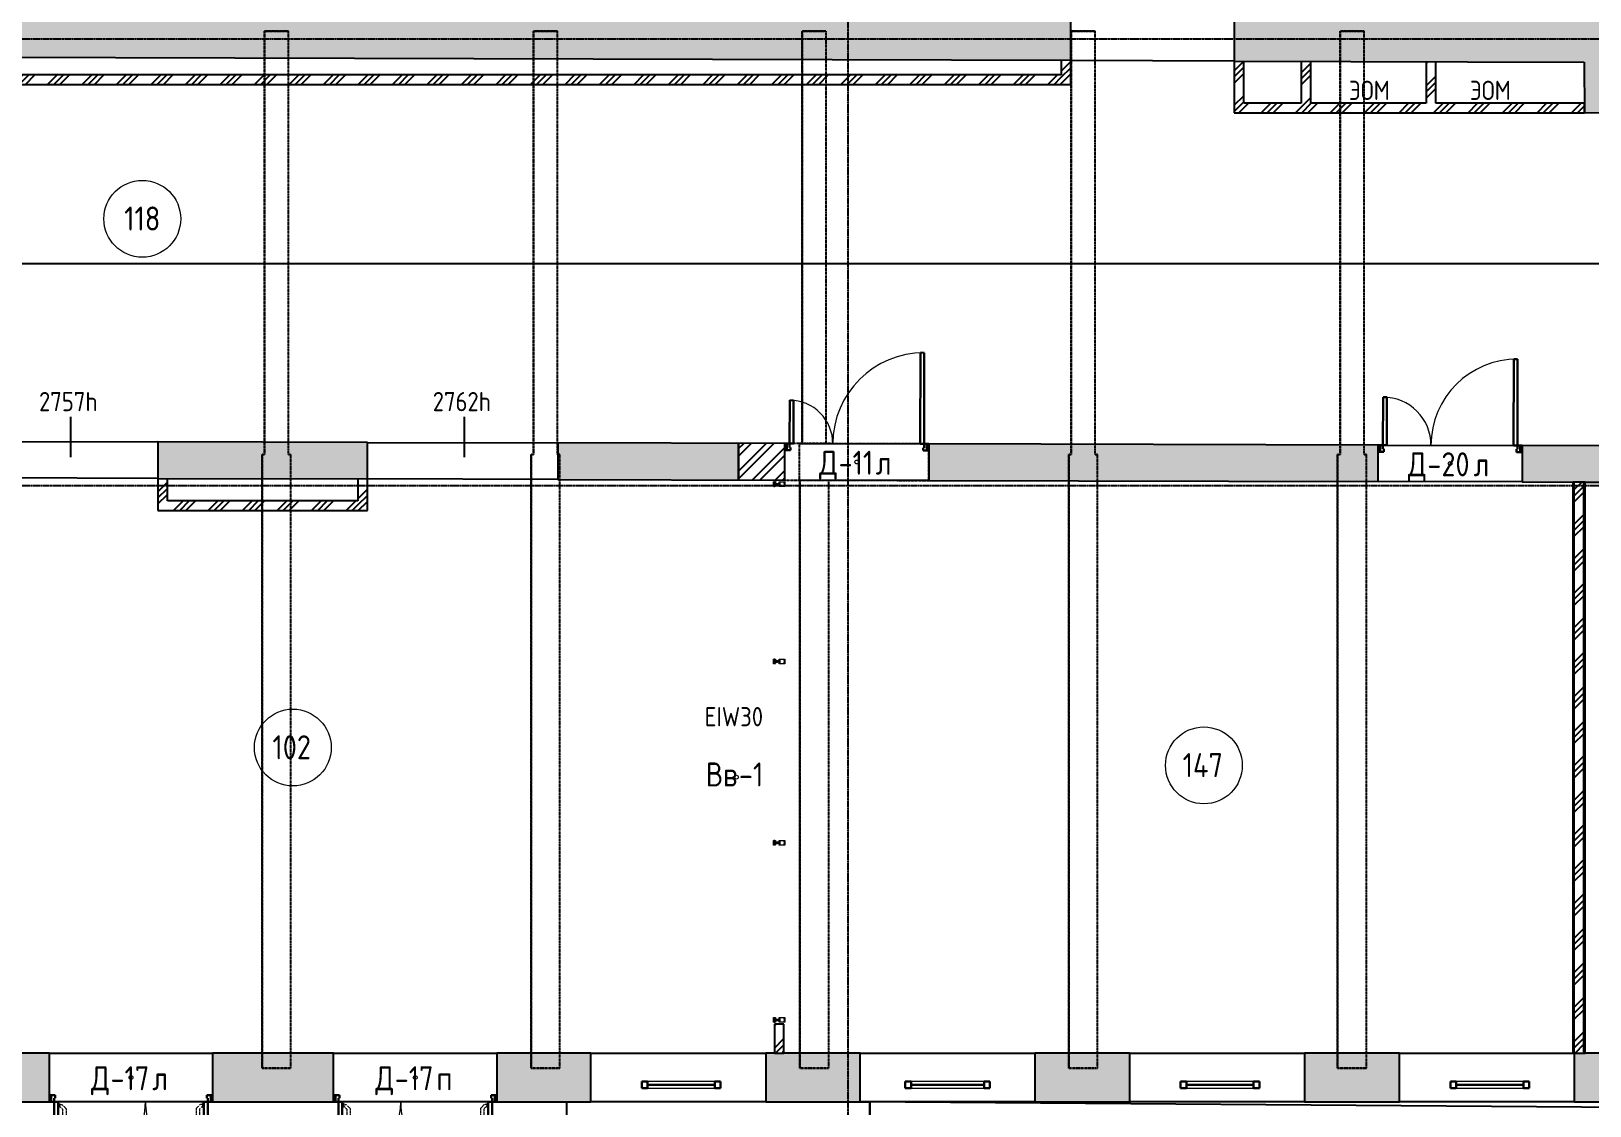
# Model space of a CAD drawing. Header units: millimetres. Extents: x -33838 to 476301, y -41806 to 120107.
# Drawn here: x 22603 to 38835, y 2147 to 13336 of the extents above; entities that cross this region are included whole.
import ezdxf

# ---------------------------------------------------------------- set-up
doc = ezdxf.new("R2010")
doc.units = ezdxf.units.MM
for name, pattern in [('ADSK_Линия сетки', [25, 20, -2.5, 0, -2.5]), ('ADSK_Сверху', [4.5, 3, -1.5]), ('ADSK_Снесено', [4.5, 3, -1.5])]:
    doc.linetypes.add(name, pattern=pattern)
for name, color, linetype, lineweight, true_color in [('_ Окна', 5, 'Continuous', 30, 0x0000ff), ('Стены внутренние', 5, 'Continuous', 18, 0x0000ff), ('Стены наружные', 1, 'ADSK_Снесено', 18, 0xff0000), ('Стены штриховка', 5, 'Continuous', 18, 0x0000ff)]:
    doc.layers.add(name, color=color, linetype=linetype, lineweight=lineweight, true_color=true_color)
for name, color, linetype, lineweight in [('Аннотация', 7, 'Continuous', 9), ('Витраж', 251, 'Continuous', 18), ('Двери', 251, 'Continuous', 18), ('Каркас', 7, 'Continuous', 18), ('Марки', 7, 'Continuous', 20), ('Марки дверей', 7, 'Continuous', 20), ('Марки помещений', 7, 'Continuous', 20), ('Окна', 251, 'Continuous', 18), ('Перекрытие', 7, 'Continuous', 18), ('Узлы', 7, 'Continuous', 18)]:
    doc.layers.add(name, color=color, linetype=linetype, lineweight=lineweight)
doc.layers.get('Витраж').off()
doc.styles.add('GOST Common_1', font='GOST Common_0.ttf', dxfattribs={"width": 0.9, "height": 200})
doc.styles.add('GOST Common_2', font='GOST Common_0.ttf', dxfattribs={"width": 0.9, "height": 250})
pattern_1 = [(45, (0, 0), (-179.6051, 179.6051), []), (45, (63.5, 0), (0, 359.2102), []), (45, (-63.5, 0), (0, 359.2102), [])]

# ---------------------------------------------------------------- blocks, each defined once
blk = doc.blocks.new('Витраж-тент со смещением вовне - 60мм 30 сдвиг-1466956-01 План 1-го этажа маркировочный')
at = {"layer": '_ Окна'}
for p, q in [((-410, 25), (-410, -45)), ((-410, 25), (-350, 25)), ((-410, -45), (-410, 25)), ((-350, 25), (-350, -45)), ((410, 25), (350, 25)), ((350, 25), (350, -45)), ((410, -45), (410, 25)), ((410, -45), (410, 25)), ((-350, -45), (-410, -45)), ((-350, -10), (350, -10)), ((350, -45), (410, -45))]:
    blk.add_line(p, q, dxfattribs=at)
at = {"layer": 'Окна'}
for p, q in [((350, 25), (-350, 25)), ((-350, -45), (350, -45))]:
    blk.add_line(p, q, dxfattribs=at)
blk = doc.blocks.new('Витраж-тент со смещением вовне - 60мм 30 сдвиг-1466942-01 План 1-го этажа маркировочный')
at = {"layer": '_ Окна'}
for p, q in [((-440, 25), (-440, -45)), ((-440, 25), (-380, 25)), ((-440, -45), (-440, 25)), ((-380, 25), (-380, -45)), ((440, 25), (380, 25)), ((380, 25), (380, -45)), ((440, -45), (440, 25)), ((440, -45), (440, 25)), ((-380, -45), (-440, -45)), ((-380, -10), (380, -10)), ((380, -45), (440, -45))]:
    blk.add_line(p, q, dxfattribs=at)
at = {"layer": 'Окна'}
for p, q in [((380, 25), (-380, 25)), ((-380, -45), (380, -45))]:
    blk.add_line(p, q, dxfattribs=at)
blk = doc.blocks.new('AC_Дверь_Двупольная - Д-11л 1500х2200h-2039728-01 План 1-го этажа маркировочный')
at = {"layer": 'Двери', "lineweight": 30}
for p, q in [((700, 1140), (660, 1140)), ((660, 1140), (660, 190)), ((700, 190), (700, 1140)), ((-700, 640), (-660, 640)), ((-700, 190), (-700, 640)), ((-660, 640), (-660, 190)), ((-750, 190), (-730, 190)), ((-750, 120), (-750, 190)), ((-730, 190), (-700, 190)), ((-730, 120), (-730, 190)), ((-730, 190), (-730, 120)), ((-660, 190), (-700, 190)), ((-700, 190), (-700, 150)), ((660, 190), (700, 190)), ((730, 190), (700, 190)), ((700, 190), (700, 150)), ((730, 120), (730, 190)), ((750, 190), (730, 190)), ((730, 190), (730, 120)), ((750, 120), (750, 190)), ((-730, 120), (-750, 120)), ((-690, 120), (-730, 120)), ((-700, 150), (-690, 150)), ((-690, 150), (-690, 120)), ((700, 150), (690, 150)), ((690, 150), (690, 120)), ((690, 120), (730, 120)), ((730, 120), (750, 120))]:
    blk.add_line(p, q, dxfattribs=at)
at = {"layer": 'Двери'}
for centre, radius, start, end in [((700, 190), 950, 90, 180), ((-700, 190), 450, 360, 90)]:
    blk.add_arc(centre, radius, start, end, dxfattribs=at)
blk = doc.blocks.new('Прямоугольный импост - 48х116-1503859-01 План 1-го этажа маркировочный')
at = {"layer": 'Узлы', "color": 5, "true_color": 0x0000ff}
for p, q in [((-24, 77), (-24, 20)), ((24, 77), (-24, 77)), ((-24, 20), (-18, 20)), ((-21, 23), (-21, 74)), ((-21, 74), (-17, 74)), ((-21, 26), (-21, 23)), ((-21, 23), (-21, 23)), ((-4, 27), (-20, 27)), ((-17, 24), (-16, 24)), ((-15, 72), (-15, 71)), ((-15, 71), (-9, 71)), ((-15, 20), (-12, 20)), ((-11, 21), (-11, 24)), ((-10, 24), (-6, 24)), ((-10, 24), (-10, 22)), ((-10, 22), (-8, 22)), ((-9, 71), (-9, 72)), ((-8, 74), (8, 74)), ((-8, 22), (-8, 2)), ((-8, 2), (-7, 2)), ((-8, -14), (-8, 0)), ((-7, 0), (-8, 0)), ((-6, 2), (-6, 1)), ((-5, 24), (-5, 21)), ((-5, 5), (-5, 23)), ((-3, 5), (-5, 5)), ((-4, 20), (-1, 20)), ((-3, 24), (-3, 25)), ((3, 24), (-3, 24)), ((-3, -1), (-1, 4)), ((-1, 20), (0, 21)), ((0, 21), (1, 20)), ((1, 20), (4, 20)), ((1, 4), (3, -1)), ((3, 25), (3, 24)), ((5, 5), (3, 5)), ((20, 27), (4, 27)), ((5, 21), (5, 24)), ((5, 23), (5, 5)), ((6, 24), (10, 24)), ((6, 1), (6, 2)), ((7, 2), (8, 2)), ((8, 0), (7, 0)), ((8, 2), (8, 22)), ((8, 22), (10, 22)), ((8, -14), (8, 0)), ((9, 72), (9, 71)), ((9, 71), (15, 71)), ((10, 22), (10, 24)), ((11, 24), (11, 21)), ((12, 20), (15, 20)), ((15, 71), (15, 72)), ((16, 24), (17, 24)), ((17, 74), (21, 74)), ((18, 20), (24, 20)), ((21, 74), (21, 23)), ((21, 23), (21, 26)), ((21, 23), (21, 23)), ((24, 20), (24, 77)), ((-24, -20), (-24, -25)), ((-24, -27), (-24, -39)), ((-24, -39), (24, -39)), ((-21, -20), (-23, -20)), ((-23, -25), (-22, -25)), ((-23, -38), (-23, -28)), ((-23, -28), (-22, -28)), ((-7, -38), (-23, -38)), ((-22, -26), (-22, -26)), ((-22, -28), (-19, -33)), ((-18, -23), (-21, -23)), ((-19, -29), (-19, -25)), ((-19, -25), (-16, -25)), ((-17, -32), (-19, -29)), ((-6, -20), (-17, -20)), ((-15, -24), (-15, -22)), ((-15, -22), (-8, -22)), ((-7, -14), (-8, -14)), ((-8, -22), (-8, -23)), ((0, -23), (-8, -23)), ((-7, -14), (-7, -14)), ((-7, -14), (-6, -14)), ((0, -38), (-7, -38)), ((-6, -14), (-4, -14)), ((-5, -19), (-6, -20)), ((-2, -1), (-5, -4)), ((-5, -4), (-5, -14)), ((-5, -4), (5, -4)), ((5, -20), (-5, -20)), ((-5, -20), (-5, -19)), ((-4, -14), (-4, -14)), ((-4, -14), (-4, -14)), ((-4, -14), (-3, -14)), ((-3, -14), (-3, -1)), ((2, -1), (-2, -1)), ((0, -22), (0, -23)), ((0, -23), (0, -22)), ((8, -23), (0, -23)), ((16, -38), (0, -38)), ((5, -4), (2, -1)), ((3, -1), (3, -14)), ((3, -14), (4, -14)), ((4, -14), (4, -14)), ((4, -14), (4, -14)), ((4, -14), (6, -14)), ((5, -4), (5, -14)), ((6, -20), (5, -19)), ((5, -19), (5, -20)), ((6, -14), (7, -14)), ((17, -20), (6, -20)), ((7, -14), (7, -14)), ((8, -14), (7, -14)), ((8, -23), (8, -22)), ((8, -22), (15, -22)), ((15, -22), (15, -24)), ((16, -25), (19, -25)), ((23, -38), (16, -38)), ((17, -22), (17, -22)), ((19, -29), (17, -32)), ((21, -23), (18, -23)), ((19, -25), (19, -29)), ((19, -33), (22, -28)), ((23, -20), (21, -20)), ((22, -22), (22, -22)), ((22, -25), (23, -25)), ((22, -26), (22, -26)), ((22, -28), (23, -28)), ((23, -28), (23, -38)), ((24, -25), (24, -20)), ((24, -39), (24, -27))]:
    blk.add_line(p, q, dxfattribs=at)
at = {"layer": 'Узлы', "color": 5, "lineweight": 9, "true_color": 0x0000ff}
for p, q in [((0, 29), (-2, 27)), ((-2, 27), (-2, -1)), ((2, 27), (0, 29)), ((2, -1), (2, 27)), ((-8, -20), (-8, -14)), ((-6, -24), (-6, -23)), ((6, -24), (-6, -24)), ((-5, -27), (-5, -24)), ((-5, -27), (5, -27)), ((4, -28), (-4, -28)), ((-3, -14), (-3, -20)), ((-3, -27), (-3, -24)), ((3, -14), (3, -20)), ((3, -27), (3, -24)), ((5, -27), (5, -24)), ((6, -23), (6, -24)), ((8, -14), (8, -20))]:
    blk.add_line(p, q, dxfattribs=at)
at = {"layer": 'Узлы', "color": 5, "true_color": 0x0000ff}
for centre, radius, start, end in [((-20, 26), 0.762, 90, 180), ((-17, 23), 1.27, 90, 180), ((-16, 23), 2.29, 180, 225.1897), ((-18, 21), 0.381, 270, 45.1897), ((-17, 72), 1.52, 0, 90), ((-16, 23), 1.27, 0, 90), ((-17, 23), 2.29, 314.8103, 0), ((-15, 21), 0.381, 134.8103, 270), ((-12, 21), 0.762, 270, 0), ((-10, 24), 0.762, 90, 180), ((-10, 22), 0.762, 180, 270), ((-8, 72), 1.52, 90, 180), ((-8, 2), 0.254, 180, 270), ((-8, 0), 0.254, 90, 180), ((-7, 23), 1.52, 360, 90), ((-7, 2), 0.254, 360, 90), ((-7, 1), 0.254, 270, 360), ((-6, 24), 0.762, 0, 90), ((-4, 21), 0.762, 180, 270), ((-4, 25), 1.52, 360, 90), ((0, 4), 3.63, 17.5064, 162.4936), ((0, 4), 1.09, 15, 165), ((4, 25), 1.52, 90, 180), ((4, 21), 0.762, 270, 0), ((6, 24), 0.762, 90, 180), ((7, 23), 1.52, 90, 180), ((7, 2), 0.254, 90, 180), ((7, 1), 0.254, 180, 270), ((8, 72), 1.52, 0, 90), ((8, 2), 0.254, 270, 0), ((8, 0), 0.254, 0, 90), ((10, 24), 0.762, 0, 90), ((10, 22), 0.762, 270, 0), ((12, 21), 0.762, 180, 270), ((17, 72), 1.52, 90, 180), ((16, 23), 1.27, 90, 180), ((17, 23), 2.29, 180, 225.1897), ((15, 21), 0.381, 270, 45.1897), ((17, 23), 1.27, 0, 90), ((16, 23), 2.29, 314.8103, 0), ((18, 21), 0.381, 134.8103, 270), ((20, 26), 0.762, 0, 90), ((-23, -20), 0.508, 90, 180), ((-23, -25), 0.762, 180, 270), ((-22, -27), 1.52, 90, 180), ((-20, -22), 2.29, 134.8103, 180), ((-21, -22), 1.27, 180, 270), ((-22, -27), 1.27, 288.6629, 90), ((-22, -27), 1.02, 270, 90), ((-21, -20), 0.381, 314.8103, 90), ((-18, -32), 1.02, 210, 30), ((-17, -20), 0.381, 90, 225.1897), ((-19, -22), 2.29, 0, 45.1897), ((-18, -22), 1.27, 270, 0), ((-16, -24), 1.52, 270, 0), ((16, -24), 1.52, 180, 270), ((17, -20), 0.381, 314.8103, 90), ((19, -22), 2.29, 134.8103, 180), ((18, -22), 1.27, 180, 270), ((18, -32), 1.02, 150, 330), ((20, -22), 2.29, 0, 45.1897), ((21, -20), 0.381, 90, 225.1897), ((21, -22), 1.27, 270, 0), ((22, -27), 1.27, 90, 251.3371), ((22, -27), 1.02, 90, 270), ((22, -27), 1.52, 360, 90), ((23, -20), 0.508, 0, 90), ((23, -25), 0.762, 270, 0)]:
    blk.add_arc(centre, radius, start, end, dxfattribs=at)
at = {"layer": 'Узлы', "color": 5, "lineweight": 9, "true_color": 0x0000ff}
for centre, radius, start, end in [((-4, -27), 1.38, 200.9416, 339.0732), ((0, -24), 4.19, 234.2873, 305.7127), ((4, -27), 1.38, 200.9416, 339.0732)]:
    blk.add_arc(centre, radius, start, end, dxfattribs=at)
blk = doc.blocks.new('AC_Дверь_Двупольная - Д-20л 1500х2200h-2039741-01 План 1-го этажа маркировочный')
at = {"layer": 'Двери', "lineweight": 30}
for p, q in [((700, 1090), (660, 1090)), ((660, 1090), (660, 190)), ((700, 190), (700, 1090)), ((-700, 690), (-660, 690)), ((-700, 190), (-700, 690)), ((-660, 690), (-660, 190)), ((-750, 190), (-730, 190)), ((-750, 120), (-750, 190)), ((-730, 190), (-700, 190)), ((-730, 120), (-730, 190)), ((-730, 190), (-730, 120)), ((-660, 190), (-700, 190)), ((-700, 190), (-700, 150)), ((660, 190), (700, 190)), ((730, 190), (700, 190)), ((700, 190), (700, 150)), ((730, 120), (730, 190)), ((750, 190), (730, 190)), ((730, 190), (730, 120)), ((750, 120), (750, 190)), ((-730, 120), (-750, 120)), ((-690, 120), (-730, 120)), ((-700, 150), (-690, 150)), ((-690, 150), (-690, 120)), ((700, 150), (690, 150)), ((690, 150), (690, 120)), ((690, 120), (730, 120)), ((730, 120), (750, 120))]:
    blk.add_line(p, q, dxfattribs=at)
at = {"layer": 'Двери'}
for centre, radius, start, end in [((700, 190), 900, 90, 180), ((-700, 190), 500, 360, 90)]:
    blk.add_arc(centre, radius, start, end, dxfattribs=at)
blk = doc.blocks.new('AC_Дверь_Двупольная - Д-17л 1700х2200h-2039703-01 План 1-го этажа маркировочный')
at = {"layer": 'Двери', "linetype": 'ADSK_Сверху', "lineweight": 9}
for p, q in [((720, 1179), (677, 1137)), ((677, 323), (677, 1137)), ((744, 1161), (714, 1131)), ((744, 1179), (720, 1179)), ((760, 1190), (744, 1190)), ((744, 1190), (744, 1152)), ((744, 1171), (744, 1179)), ((744, 1152), (760, 1152)), ((714, 329), (714, 1131)), ((-760, 890), (-744, 890)), ((-744, 852), (-760, 852)), ((-744, 890), (-744, 852)), ((-744, 871), (-744, 879)), ((-744, 879), (-720, 879)), ((-744, 861), (-714, 831)), ((-720, 879), (-678, 837)), ((-714, 329), (-714, 831)), ((-678, 323), (-678, 837)), ((-744, 299), (-714, 329)), ((744, 299), (714, 329)), ((-744, 309), (-760, 309)), ((-760, 270), (-744, 270)), ((-744, 270), (-744, 309)), ((-744, 289), (-744, 281)), ((-744, 281), (-720, 281)), ((-720, 281), (-678, 323)), ((720, 281), (677, 323)), ((744, 281), (720, 281)), ((744, 270), (744, 309)), ((744, 309), (760, 309)), ((760, 270), (744, 270))]:
    blk.add_line(p, q, dxfattribs=at)
at = {"layer": 'Двери', "lineweight": 30}
for p, q in [((800, 1205), (760, 1205)), ((760, 1205), (760, 255)), ((800, 255), (800, 1205)), ((-800, 905), (-760, 905)), ((-800, 255), (-800, 905)), ((-760, 905), (-760, 255)), ((-850, 255), (-830, 255)), ((-850, 185), (-850, 255)), ((-830, 185), (-850, 185)), ((-830, 255), (-800, 255)), ((-830, 185), (-830, 255)), ((-830, 255), (-830, 185)), ((-790, 185), (-830, 185)), ((-760, 255), (-800, 255)), ((-800, 255), (-800, 215)), ((-800, 215), (-790, 215)), ((-790, 215), (-790, 185)), ((760, 255), (800, 255)), ((800, 215), (790, 215)), ((790, 215), (790, 185)), ((790, 185), (830, 185)), ((830, 255), (800, 255)), ((800, 255), (800, 215)), ((830, 185), (830, 255)), ((850, 255), (830, 255)), ((830, 255), (830, 185)), ((830, 185), (850, 185)), ((850, 185), (850, 255))]:
    blk.add_line(p, q, dxfattribs=at)
at = {"layer": 'Двери'}
for centre, radius, start, end in [((800, 255), 950, 90, 180), ((-800, 255), 650, 360, 90)]:
    blk.add_arc(centre, radius, start, end, dxfattribs=at)
blk = doc.blocks.new('AC_Дверь_Двупольная - Д-17п 1700х2200h-2039706-01 План 1-го этажа маркировочный')
at = {"layer": 'Двери', "lineweight": 30}
for p, q in [((-800, 1205), (-760, 1205)), ((-800, 255), (-800, 1205)), ((-760, 1205), (-760, 255)), ((800, 905), (760, 905)), ((760, 905), (760, 255)), ((800, 255), (800, 905)), ((-850, 255), (-830, 255)), ((-850, 185), (-850, 255)), ((-830, 185), (-850, 185)), ((-830, 255), (-800, 255)), ((-830, 185), (-830, 255)), ((-830, 255), (-830, 185)), ((-790, 185), (-830, 185)), ((-760, 255), (-800, 255)), ((-800, 255), (-800, 215)), ((-800, 215), (-790, 215)), ((-790, 215), (-790, 185)), ((760, 255), (800, 255)), ((800, 215), (790, 215)), ((790, 215), (790, 185)), ((790, 185), (830, 185)), ((830, 255), (800, 255)), ((800, 255), (800, 215)), ((830, 185), (830, 255)), ((850, 255), (830, 255)), ((830, 255), (830, 185)), ((830, 185), (850, 185)), ((850, 185), (850, 255))]:
    blk.add_line(p, q, dxfattribs=at)
at = {"layer": 'Двери', "linetype": 'ADSK_Сверху', "lineweight": 9}
for p, q in [((-760, 1190), (-744, 1190)), ((-744, 1152), (-760, 1152)), ((-744, 1190), (-744, 1152)), ((-744, 1171), (-744, 1179)), ((-744, 1179), (-720, 1179)), ((-744, 1161), (-714, 1131)), ((-720, 1179), (-678, 1137)), ((-678, 323), (-678, 1137)), ((-714, 329), (-714, 1131)), ((720, 879), (677, 837)), ((677, 323), (677, 837)), ((744, 861), (714, 831)), ((714, 329), (714, 831)), ((744, 879), (720, 879)), ((760, 890), (744, 890)), ((744, 890), (744, 852)), ((744, 871), (744, 879)), ((744, 852), (760, 852)), ((-744, 299), (-714, 329)), ((744, 299), (714, 329)), ((-744, 309), (-760, 309)), ((-760, 270), (-744, 270)), ((-744, 270), (-744, 309)), ((-744, 289), (-744, 281)), ((-744, 281), (-720, 281)), ((-720, 281), (-678, 323)), ((720, 281), (677, 323)), ((744, 281), (720, 281)), ((744, 270), (744, 309)), ((744, 309), (760, 309)), ((760, 270), (744, 270))]:
    blk.add_line(p, q, dxfattribs=at)
at = {"layer": 'Двери'}
for centre, radius, start, end in [((-800, 255), 950, 360, 90), ((800, 255), 650, 90, 180)]:
    blk.add_arc(centre, radius, start, end, dxfattribs=at)
blk = doc.blocks.new('ADSK_Марка_Помещение_ОдноЗначение - Номер-247393-01 План 1-го этажа маркировочный')
at = {"layer": 'Марки помещений'}
blk.add_circle((0, 0), 4, dxfattribs=at)
blk = doc.blocks.new('ADSK_Марка_Дверь - Марка типа и комментарии-2020407-01 План 1-го этажа маркировочный')
at = {"layer": 'Марки дверей', "lineweight": 9}
blk.add_circle((0, 0), 0.2, dxfattribs=at)
blk = doc.blocks.new('ADSK_Марка_Стена - Экземпляр_ADSK_Позиция-74353-01 План 1-го этажа маркировочный')
at = {"layer": 'Марки', "lineweight": 9}
blk.add_circle((0, 0), 0.2, dxfattribs=at)

msp = doc.modelspace()

# ---------------------------------------------------------------- hatches: boundary and pattern name
at = {"layer": 'Стены внутренние', "lineweight": 25, "true_color": 0x636466}
for points in [[(38780.55074, 12484.2784), (39290.5273, 12489.16752), (39214.53835, 20424.05859), (38704.51496, 20424.05859), (38780.51674, 12487.82891)], [(33079.61094, 13030.93279), (33081.07906, 13540.93068), (16805.21333, 13587.78387), (16803.74521, 13077.78598), (32259.56256, 13033.29346)], [(38775.47269, 13014.53616), (38770.58849, 13524.55234), (35256.40131, 13534.6686), (35254.93319, 13024.67071), (38730.85297, 13014.66461)]]:
    msp.add_hatch(color=251, dxfattribs=at).paths.add_polyline_path(points)
h = msp.add_hatch(color=251, dxfattribs=at)
h.paths.add_polyline_path([(35254.93319, 13024.67071), (35256.40131, 13534.6686), (35132.37155, 13535.02564), (35130.51674, 13025.02887), (35252.37155, 13024.67808)])
h.paths.add_polyline_path([(35254.93319, 13024.67071), (35254.93283, 13024.741), (35254.93319, 13534.6686)])
h.paths.add_polyline_path([(33430.38488, 13029.92302), (33430.38488, 13539.92513), (33081.07906, 13540.93068), (33079.61094, 13030.93279), (33330.38488, 13030.21089)])
h = msp.add_hatch(dxfattribs=at)
h.set_pattern_fill('FP_3', color=251, style=0, pattern_type=2)
h.set_pattern_definition(pattern_1)
h.paths.add_polyline_path([(33330.38488, 12779.92513), (33430.38488, 12779.92513), (33430.38488, 13029.92302), (33330.38488, 13029.92302), (33330.38488, 12879.92513)])
h = msp.add_hatch(dxfattribs=at)
h.set_pattern_fill('FP_3', color=251, style=0, pattern_type=2)
h.set_pattern_definition(pattern_1)
h.paths.add_polyline_path([(35130.51674, 12485.23504), (35230.51674, 12485.23504), (35230.51674, 13024.741), (35130.51674, 13024.741), (35130.51674, 12585.23504)])
h = msp.add_hatch(dxfattribs=at)
h.set_pattern_fill('FP_3', color=251, style=0, pattern_type=2)
h.set_pattern_definition(pattern_1)
h.paths.add_polyline_path([(35929.57378, 12585.23504), (35929.57378, 13022.72863), (35829.57378, 13023.0165), (35829.57378, 12585.23504)])
h = msp.add_hatch(dxfattribs=at)
h.set_pattern_fill('FP_3', color=251, style=0, pattern_type=2)
h.set_pattern_definition(pattern_1)
h.paths.add_polyline_path([(37198.01347, 12585.23504), (37229.57378, 12585.23504), (37229.57378, 13018.98633), (37129.57378, 13019.2742), (37129.57378, 12585.23504), (37162.43684, 12585.23504)])
h = msp.add_hatch(dxfattribs=at)
h.set_pattern_fill('FP_3', color=251, style=0, pattern_type=2)
h.set_pattern_definition(pattern_1)
h.paths.add_polyline_path([(32259.56256, 12779.92513), (33330.38488, 12779.92513), (33330.38488, 12879.92513), (16570.07115, 12879.92513), (16570.07115, 12779.92513), (32004.5732, 12779.92513)])
h = msp.add_hatch(dxfattribs=at)
h.set_pattern_fill('FP_3', color=251, style=0, pattern_type=2)
h.set_pattern_definition(pattern_1)
h.paths.add_polyline_path([(35230.51674, 12485.23504), (38780.51674, 12485.23504), (38779.58392, 12585.23504), (35230.51674, 12585.23504)])
h = msp.add_hatch(color=251, dxfattribs=at)
h.paths.add_polyline_path([(29968.84863, 8663.54433), (29968.84863, 9043.54566), (28087.72602, 9048.51803), (28086.12209, 8668.52094)])
h.paths.add_polyline_path([(26104.1609, 8673.75985), (26105.76482, 9053.75694), (23922.61087, 9059.52767), (23922.61087, 8679.52634)])
h.paths.add_polyline_path([(22033.07052, 8684.52096), (22033.40207, 9064.52141), (20126.7685, 9069.56121), (20125.76405, 8689.56254), (21076.6347, 8687.0491)])
h = msp.add_hatch(dxfattribs=at)
h.set_pattern_fill('FP_2', color=251, style=0, pattern_type=2)
h.set_pattern_definition([(45, (0, 0), (-117.8655, 117.8655), []), (45, (78.58, 0), (-117.8655, 117.8655), [])])
h.paths.add_polyline_path([(30450.20302, 8662.27197), (30451.02244, 9042.27064), (29969.85308, 9043.543), (29969.85308, 8663.54168), (30030.09472, 8663.38244)])
h = msp.add_hatch(color=251, dxfattribs=at)
h.paths.add_polyline_path([(42124.44443, 8631.41347), (42120.57154, 9011.42503), (40499.345, 9015.71042), (40498.34055, 8635.71174), (41177.43389, 8633.9167)])
h.paths.add_polyline_path([(39468.34415, 8638.43433), (39469.16357, 9018.433), (38130.34377, 9021.97239), (38129.33932, 8641.97372), (38772.84784, 8640.27274)])
h.paths.add_polyline_path([(36629.34456, 8645.93865), (36630.16398, 9025.93733), (31951.20223, 9038.30571), (31951.20223, 8658.30438), (35476.67781, 8648.9855)])
h = msp.add_hatch(dxfattribs=at)
h.set_pattern_fill('FP_3', color=251, style=0, pattern_type=2)
h.set_pattern_definition(pattern_1)
h.paths.add_polyline_path([(24021.53672, 8344.43061), (24021.53672, 8679.26485), (23921.53672, 8679.52918), (23922.61087, 8344.43061)])
h = msp.add_hatch(dxfattribs=at)
h.set_pattern_fill('FP_3', color=251, style=0, pattern_type=2)
h.set_pattern_definition(pattern_1)
h.paths.add_polyline_path([(26004.1609, 8344.43061), (26104.1609, 8344.43061), (26104.1609, 8673.75985), (26004.1609, 8673.75985), (26004.1609, 8444.43061)])
h = msp.add_hatch(dxfattribs=at)
h.set_pattern_fill('FP_3', color=251, style=0, pattern_type=2)
h.set_pattern_definition(pattern_1)
h.paths.add_polyline_path([(38672.84784, 2696.47811), (38772.84784, 2696.47811), (38772.84784, 8640.27274), (38672.84784, 8640.53707), (38672.84784, 4790.52548)])
h = msp.add_hatch(dxfattribs=at)
h.set_pattern_fill('FP_3', color=251, style=0, pattern_type=2)
h.set_pattern_definition(pattern_1)
h.paths.add_polyline_path([(26004.1609, 8344.43061), (26004.1609, 8444.43061), (24021.53672, 8444.43061), (24021.53672, 8344.43061)])
h = msp.add_hatch(dxfattribs=at)
h.set_pattern_fill('FP_3', color=251, style=0, pattern_type=2)
h.set_pattern_definition(pattern_1)
h.paths.add_polyline_path([(30342.20302, 2696.47811), (30442.20302, 2696.47811), (30442.20302, 2997.47286), (30342.20302, 2997.47286)])
at = {"layer": 'Стены наружные', "linetype": 'Continuous', "lineweight": 25, "true_color": 0x636466}
h = msp.add_hatch(color=251, dxfattribs=at)
h.paths.add_polyline_path([(41519.93239, 2186.47811), (42036.9317, 2186.47811), (42036.9317, 2696.47811), (41519.93239, 2696.47811), (41519.93239, 2322.95706)])
h.paths.add_polyline_path([(38947.96606, 2186.47811), (39699.93239, 2186.47811), (39699.93239, 2696.47811), (38672.84784, 2696.47811), (38672.84784, 2186.47811)])
h.paths.add_polyline_path([(36852.84784, 2186.47811), (36852.84784, 2696.47811), (35863.53295, 2696.47811), (35863.53295, 2186.47811), (36718.49822, 2186.47811)])
h.paths.add_polyline_path([(34043.53295, 2186.47811), (34043.53295, 2696.47811), (33055.97355, 2696.47811), (33055.97355, 2186.47811), (33296.26645, 2186.47811)])
h.paths.add_polyline_path([(30252.66651, 2186.47811), (31235.97355, 2186.47811), (31235.97355, 2696.47811), (30252.66651, 2696.47811), (30252.66651, 2400.2196)])
h.paths.add_polyline_path([(28432.66651, 2186.47811), (28432.66651, 2696.47811), (27452.43343, 2696.47811), (27452.43343, 2186.47811), (28180.43343, 2186.47811)])
h.paths.add_polyline_path([(22226.95731, 2186.47811), (22792.43343, 2186.47811), (22792.43343, 2696.47811), (21763.72999, 2696.47811), (21763.72999, 2186.47811), (22064.43343, 2186.47811)])
h.paths.add_polyline_path([(25752.43343, 2186.47811), (25752.43343, 2696.47811), (24492.43343, 2696.47811), (24492.43343, 2186.47811)])
h.paths.add_polyline_path([(16107.48246, 2186.47811), (17097.65708, 2186.47811), (17097.65708, 2696.47811), (16107.48246, 2696.47811), (16107.48246, 2602.68459)])
h.paths.add_polyline_path([(19943.72999, 2186.47811), (19943.72999, 2696.47811), (18917.65708, 2696.47811), (18917.65708, 2186.47811), (18972.64368, 2186.47811)])
h.paths.add_polyline_path([(13865.30571, 2186.47811), (14287.48246, 2186.47811), (14287.48246, 2696.47811), (13310.86317, 2696.47811), (13310.86317, 2186.47811)])
h.paths.add_polyline_path([(11490.86206, 2186.47811), (11490.86206, 2696.47811), (10515.87097, 2696.47811), (10515.87097, 2186.47811)])
h.paths.add_polyline_path([(8272.99741, 2186.47811), (8695.87097, 2186.47811), (8695.87097, 2696.47811), (8272.99741, 2696.47811), (8272.99741, 2599.36727)])

# ---------------------------------------------------------------- linework, layer by layer
at = {"linetype": 'ADSK_Линия сетки', "lineweight": 25}
for p, q in [((31109.91035, -4984.78696), (31109.91035, 44534.78674)), ((-11086.22475, 13256.78828), (57141.71826, 13256.78828)), ((-11086.22475, 8606.78828), (57141.71826, 8606.78828))]:
    msp.add_line(p, q, dxfattribs=at)
at = {"color": 251, "lineweight": 25, "true_color": 0x636466}
for points in [[(46033.2121, 20934.05859), (46033.2121, 43759.20652), (56032.61764, 43759.20652), (56213.94922, 8532.30207), (49933.40071, 8532.30207), (49933.40071, 150.23165), (42036.9317, 150.23165), (42036.9317, 2106.78828), (31235.97355, 2186.47811), (31336.39547, 2185.73719), (31336.39547, -2732.56685), (18972.64368, -2732.56685), (18972.64368, 2186.47811), (8272.99741, 2186.47811), (8272.99741, 272.0206), (290.4987, 306.78828), (290.4987, 8529.25245)], [(771.12615, 10918.39612), (46719.85223, 10918.39612), (46719.85223, 20904.56631), (46033.2121, 20934.05859)]]:
    msp.add_lwpolyline(points, dxfattribs=at)
at = {"layer": 'Аннотация', "color": 251, "lineweight": 25, "true_color": 0x636466}
for p, q in [((23014.72115, 8900.61289), (23014.72115, 9319.42327)), ((27114.72115, 8900.61289), (27114.72115, 9319.42327))]:
    msp.add_line(p, q, dxfattribs=at)
at = {"layer": 'Каркас', "color": 251, "linetype": 'ADSK_Сверху', "lineweight": 25, "true_color": 0x636466}
for p, q in [((25033.47939, 13335.57109), (25283.47939, 13335.57109)), ((25283.47939, 13335.57109), (25033.47939, 13335.57109)), ((25033.47939, 13335.57109), (25033.47939, 8926.99739)), ((25033.47939, 8926.99739), (25033.47939, 13335.57109)), ((25283.47939, 8926.99739), (25283.47939, 13335.57109)), ((25283.47939, 8926.99739), (25283.47939, 13335.57109)), ((27833.47939, 13335.57109), (28083.47939, 13335.57109)), ((28083.47939, 13335.57109), (27833.47939, 13335.57109)), ((27833.47939, 13335.57109), (27833.47939, 8926.99739)), ((27833.47939, 8926.99739), (27833.47939, 13335.57109)), ((28083.47939, 8926.99739), (28083.47939, 13335.57109)), ((28083.47939, 8926.99739), (28083.47939, 13335.57109)), ((30633.47939, 13335.57109), (30883.47939, 13335.57109)), ((30883.47939, 13335.57109), (30633.47939, 13335.57109)), ((30633.47939, 13335.57109), (30633.47939, 9041.78884)), ((30633.47939, 9041.78884), (30633.47939, 13335.57109)), ((30883.47939, 9041.12802), (30883.47939, 13335.57109)), ((30883.47939, 9041.12802), (30883.47939, 13335.57109)), ((33433.47939, 13335.57109), (33683.47939, 13335.57109)), ((33683.47939, 13335.57109), (33433.47939, 13335.57109)), ((33433.47939, 13335.57109), (33433.47939, 8926.99739)), ((33433.47939, 8926.99739), (33433.47939, 13335.57109)), ((33683.47939, 8926.99739), (33683.47939, 13335.57109)), ((33683.47939, 8926.99739), (33683.47939, 13335.57109)), ((36233.47939, 13335.57109), (36483.47939, 13335.57109)), ((36483.47939, 13335.57109), (36233.47939, 13335.57109)), ((36233.47939, 13335.57109), (36233.47939, 8926.99739)), ((36233.47939, 8926.99739), (36233.47939, 13335.57109)), ((36483.47939, 8926.99739), (36483.47939, 13335.57109)), ((36483.47939, 8926.99739), (36483.47939, 13335.57109)), ((25033.47939, 8926.99739), (25008.47939, 8926.99739)), ((25008.47939, 8926.99739), (25008.47939, 2540.01988)), ((25008.47939, 8926.99739), (25033.47939, 8926.99739)), ((25008.47939, 2540.01988), (25008.47939, 8926.99739)), ((25308.47939, 8926.99739), (25283.47939, 8926.99739)), ((25283.47939, 8926.99739), (25308.47939, 8926.99739)), ((25308.47939, 2540.01988), (25308.47939, 8926.99739)), ((25308.47939, 2540.01988), (25308.47939, 8926.99739)), ((27833.47939, 8926.99739), (27808.47939, 8926.99739)), ((27808.47939, 8926.99739), (27808.47939, 2540.01988)), ((27808.47939, 8926.99739), (27833.47939, 8926.99739)), ((27808.47939, 2540.01988), (27808.47939, 8926.99739)), ((28108.47939, 8926.99739), (28083.47939, 8926.99739)), ((28083.47939, 8926.99739), (28108.47939, 8926.99739)), ((28108.47939, 2540.01988), (28108.47939, 8926.99739)), ((28108.47939, 2540.01988), (28108.47939, 8926.99739)), ((33433.47939, 8926.99739), (33408.47939, 8926.99739)), ((33408.47939, 8926.99739), (33408.47939, 2540.01988)), ((33408.47939, 8926.99739), (33433.47939, 8926.99739)), ((33408.47939, 2540.01988), (33408.47939, 8926.99739)), ((33708.47939, 8926.99739), (33683.47939, 8926.99739)), ((33683.47939, 8926.99739), (33708.47939, 8926.99739)), ((33708.47939, 2540.01988), (33708.47939, 8926.99739)), ((33708.47939, 2540.01988), (33708.47939, 8926.99739)), ((36233.47939, 8926.99739), (36208.47939, 8926.99739)), ((36208.47939, 8926.99739), (36208.47939, 2540.01988)), ((36208.47939, 8926.99739), (36233.47939, 8926.99739)), ((36208.47939, 2540.01988), (36208.47939, 8926.99739)), ((36508.47939, 8926.99739), (36483.47939, 8926.99739)), ((36483.47939, 8926.99739), (36508.47939, 8926.99739)), ((36508.47939, 2540.01988), (36508.47939, 8926.99739)), ((36508.47939, 2540.01988), (36508.47939, 8926.99739)), ((30608.47939, 8661.8536), (30608.47939, 2540.01988)), ((30608.47939, 2540.01988), (30608.47939, 8661.8536)), ((30908.47939, 2540.01988), (30908.47939, 8661.06061)), ((30908.47939, 2540.01988), (30908.47939, 8661.06061)), ((25008.47939, 2540.01988), (25308.47939, 2540.01988)), ((25308.47939, 2540.01988), (25008.47939, 2540.01988)), ((27808.47939, 2540.01988), (28108.47939, 2540.01988)), ((28108.47939, 2540.01988), (27808.47939, 2540.01988)), ((30608.47939, 2540.01988), (30908.47939, 2540.01988)), ((30908.47939, 2540.01988), (30608.47939, 2540.01988)), ((33408.47939, 2540.01988), (33708.47939, 2540.01988)), ((33708.47939, 2540.01988), (33408.47939, 2540.01988)), ((36208.47939, 2540.01988), (36508.47939, 2540.01988)), ((36508.47939, 2540.01988), (36208.47939, 2540.01988))]:
    msp.add_line(p, q, dxfattribs=at)
at = {"layer": 'Перекрытие', "color": 251, "lineweight": 25, "true_color": 0x636466}
for p, q in [((28180.43343, 1994.47811), (28180.43343, 2186.47811)), ((31336.39547, -2732.56685), (31336.39547, 2186.47811))]:
    msp.add_line(p, q, dxfattribs=at)
at = {"layer": 'Стены внутренние', "color": 251, "lineweight": 25, "true_color": 0x636466}
for p, q in [((33430.38488, 13029.92302), (33430.38488, 13539.92513)), ((35132.37155, 13535.02564), (35130.51674, 13025.02887)), ((33430.38488, 13029.92302), (16570.07115, 13078.45865)), ((33330.38488, 13030.21089), (33330.38488, 12879.92513)), ((35130.51674, 13025.02887), (33430.38488, 13029.92302)), ((33430.38488, 12779.92513), (33430.38488, 13029.92302)), ((35130.51674, 13025.02887), (38775.47269, 13014.53616)), ((35130.51674, 13025.02887), (35130.51674, 12485.23504)), ((35230.51674, 12585.23504), (35230.51674, 13024.741)), ((35829.57378, 13023.0165), (35829.57378, 12585.23504)), ((35929.57378, 12585.23504), (35929.57378, 13022.72863)), ((37129.57378, 13019.2742), (37129.57378, 12585.23504)), ((37229.57378, 12585.23504), (37229.57378, 13018.98633)), ((38775.47269, 13014.53616), (38780.55074, 12484.2784)), ((33330.38488, 12879.92513), (16670.07115, 12879.92513)), ((16570.07115, 12779.92513), (33430.38488, 12779.92513)), ((35829.57378, 12585.23504), (35230.51674, 12585.23504)), ((37129.57378, 12585.23504), (35929.57378, 12585.23504)), ((38780.51674, 12585.23504), (37229.57378, 12585.23504)), ((38780.51674, 12485.23504), (38780.51674, 12585.23504)), ((35130.51674, 12485.23504), (38780.51674, 12485.23504)), ((38780.55074, 12484.2784), (39710.25904, 12493.19147)), ((22033.40207, 9064.52141), (23922.61087, 9059.52767)), ((23922.61087, 9059.52767), (23921.53672, 8679.52918)), ((26105.76482, 9053.75694), (23922.61087, 9059.52767)), ((26104.1609, 8673.75985), (26105.76482, 9053.75694)), ((26105.76482, 9053.75694), (28087.72602, 9048.51803)), ((28087.72602, 9048.51803), (28086.12209, 8668.52094)), ((30451.20747, 9042.27064), (28087.72602, 9048.51803)), ((29968.84863, 8663.54433), (29969.85308, 9043.543)), ((29969.85308, 9043.543), (29968.84863, 8663.54433)), ((30450.20302, 8662.27197), (30451.02244, 8972.27088)), ((30605.48913, 9041.86283), (31861.20254, 9038.5436)), ((31951.0172, 8968.30595), (31950.19778, 8658.30703)), ((36630.34901, 9025.93733), (31951.20223, 9038.30571)), ((36629.34456, 8645.93865), (36630.16398, 8955.93757)), ((36720.3487, 9025.69943), (38040.34409, 9022.21029)), ((38130.15874, 8951.97264), (38129.33932, 8641.97372)), ((39469.3486, 9018.433), (38130.34377, 9021.97239)), ((23921.53672, 8679.52918), (22033.07052, 8684.52096)), ((23921.53672, 8679.52918), (23921.53672, 8344.43061)), ((23921.53672, 8679.52918), (26104.1609, 8673.75985)), ((24021.53672, 8444.43061), (24021.53672, 8679.26485)), ((26004.1609, 8674.02418), (26004.1609, 8444.43061)), ((26104.1609, 8344.43061), (26104.1609, 8673.75985)), ((28086.12209, 8668.52094), (26104.1609, 8673.75985)), ((28086.12209, 8668.52094), (30450.20302, 8662.27197)), ((31950.19778, 8658.30703), (30604.48468, 8661.86415)), ((31950.19778, 8658.30703), (36629.34456, 8645.93865)), ((38129.33932, 8641.97372), (36629.34456, 8645.93865)), ((38129.33932, 8641.97372), (38660.84784, 8640.56879)), ((38660.84784, 8640.56879), (38660.84784, 2696.47811)), ((38782.84784, 8640.2463), (38662.84784, 8640.5635)), ((38784.84784, 8640.24102), (39468.34415, 8638.43433)), ((38784.84784, 2696.47811), (38784.84784, 8640.24102)), ((26004.1609, 8444.43061), (24021.53672, 8444.43061)), ((23921.53672, 8344.43061), (26104.1609, 8344.43061)), ((30342.20302, 2997.47286), (30342.20302, 2696.47811)), ((30442.20302, 2997.47286), (30342.20302, 2997.47286)), ((30442.20302, 2696.47811), (30442.20302, 2997.47286)), ((30342.20302, 2696.47811), (30442.20302, 2696.47811)), ((38660.84784, 2696.47811), (38782.84784, 2696.47811))]:
    msp.add_line(p, q, dxfattribs=at)
at = {"layer": 'Стены внутренние', "color": 251, "linetype": 'ADSK_Сверху', "lineweight": 25, "true_color": 0x636466}
for p, q in [((31951.20223, 9038.30571), (30541.20715, 9042.03274)), ((30604.48468, 8661.86415), (30605.48913, 9041.86283)), ((31950.19778, 8658.30703), (31951.20223, 9038.30571)), ((30334.20163, 8662.57859), (30374.20302, 8662.47286)), ((30450.20302, 8662.27197), (31950.19778, 8658.30703))]:
    msp.add_line(p, q, dxfattribs=at)
at = {"layer": 'Стены наружные', "color": 251, "linetype": 'Continuous', "lineweight": 25, "true_color": 0x636466}
for p, q in [((22792.43343, 2696.47811), (21763.72999, 2696.47811)), ((22792.43343, 2256.47811), (22792.43343, 2696.47811)), ((22792.43343, 2696.47811), (24492.43343, 2696.47811)), ((25752.43343, 2696.47811), (24492.43343, 2696.47811)), ((24492.43343, 2696.47811), (24492.43343, 2256.47811)), ((25752.43343, 2256.47811), (25752.43343, 2696.47811)), ((25752.43343, 2696.47811), (27452.43343, 2696.47811)), ((28432.66651, 2696.47811), (27452.43343, 2696.47811)), ((27452.43343, 2696.47811), (27452.43343, 2256.47811)), ((28432.66651, 2186.47811), (28432.66651, 2696.47811)), ((28432.66651, 2696.47811), (30252.66651, 2696.47811)), ((30342.20302, 2696.47811), (30252.66651, 2696.47811)), ((30252.66651, 2696.47811), (30252.66651, 2186.47811)), ((31235.97355, 2696.47811), (30442.20302, 2696.47811)), ((31235.97355, 2186.47811), (31235.97355, 2696.47811)), ((31235.97355, 2696.47811), (33055.97355, 2696.47811)), ((34043.53295, 2696.47811), (33055.97355, 2696.47811)), ((33055.97355, 2696.47811), (33055.97355, 2186.47811)), ((34043.53295, 2186.47811), (34043.53295, 2696.47811)), ((34043.53295, 2696.47811), (35863.53295, 2696.47811)), ((36852.84784, 2696.47811), (35863.53295, 2696.47811)), ((35863.53295, 2696.47811), (35863.53295, 2186.47811)), ((36852.84784, 2186.47811), (36852.84784, 2696.47811)), ((36852.84784, 2696.47811), (38660.84784, 2696.47811)), ((38672.84784, 2696.47811), (38672.84784, 2186.47811)), ((39699.93239, 2696.47811), (38784.84784, 2696.47811)), ((21763.72999, 2186.47811), (22792.43343, 2186.47811)), ((24402.43343, 2186.47811), (22882.43343, 2186.47811)), ((24492.43343, 2186.47811), (25752.43343, 2186.47811)), ((27362.43343, 2186.47811), (25842.43343, 2186.47811)), ((27452.43343, 2186.47811), (28432.66651, 2186.47811)), ((30252.66651, 2186.47811), (28432.66651, 2186.47811)), ((30252.66651, 2186.47811), (31235.97355, 2186.47811)), ((33055.97355, 2186.47811), (31235.97355, 2186.47811)), ((33055.97355, 2186.47811), (34043.53295, 2186.47811)), ((35863.53295, 2186.47811), (34043.53295, 2186.47811)), ((35863.53295, 2186.47811), (36852.84784, 2186.47811)), ((38672.84784, 2186.47811), (36852.84784, 2186.47811)), ((38672.84784, 2186.47811), (39699.93239, 2186.47811))]:
    msp.add_line(p, q, dxfattribs=at)
at = {"layer": 'Стены штриховка', "color": 251, "lineweight": 25, "true_color": 0x636466}
for p, q in [((38662.84784, 8640.5635), (38660.84784, 8640.56879)), ((38662.84784, 2696.47811), (38662.84784, 8640.5635)), ((38672.84784, 2696.47811), (38672.84784, 8640.53707)), ((38772.84784, 2696.47811), (38772.84784, 8640.27274)), ((38784.84784, 8640.24102), (38782.84784, 8640.2463)), ((38782.84784, 2696.47811), (38782.84784, 8640.2463)), ((38782.84784, 2696.47811), (38784.84784, 2696.47811))]:
    msp.add_line(p, q, dxfattribs=at)

# ---------------------------------------------------------------- block references
at = {"layer": '_ Окна', "color": 251, "lineweight": 25, "true_color": 0x636466, "rotation": 180}
for name, p in [('Витраж-тент со смещением вовне - 60мм 30 сдвиг-1466956-01 План 1-го этажа маркировочный', (29372.66651, 2356.47811)), ('Витраж-тент со смещением вовне - 60мм 30 сдвиг-1466942-01 План 1-го этажа маркировочный', (32145.97355, 2356.47811)), ('Витраж-тент со смещением вовне - 60мм 30 сдвиг-1466956-01 План 1-го этажа маркировочный', (34983.53295, 2356.47811)), ('Витраж-тент со смещением вовне - 60мм 30 сдвиг-1466956-01 План 1-го этажа маркировочный', (37792.84784, 2356.47811))]:
    msp.add_blockref(name, p, dxfattribs=at)
at = {"layer": 'Витраж', "color": 251, "lineweight": 25, "true_color": 0x636466, "extrusion": (0, 0, -1), "rotation": 90.00000000000007}
for p in [(-30373.70302, 8618.47286), (-30373.70302, 6774.13952), (-30373.70302, 4885.80619), (-30373.70302, 3041.47286)]:
    msp.add_blockref('Прямоугольный импост - 48х116-1503859-01 План 1-го этажа маркировочный', p, dxfattribs=at)
at = {"layer": 'Двери', "color": 251, "lineweight": 25, "true_color": 0x636466, "rotation": 359.8485505277052}
for name, p in [('AC_Дверь_Двупольная - Д-11л 1500х2200h-2039728-01 План 1-го этажа маркировочный', (31200.70262, 8850.28884)), ('AC_Дверь_Двупольная - Д-20л 1500х2200h-2039741-01 План 1-го этажа маркировочный', (37379.84417, 8833.95552))]:
    msp.add_blockref(name, p, dxfattribs=at)
at = {"layer": 'Двери', "color": 251, "linetype": 'ADSK_Сверху', "lineweight": 25, "true_color": 0x636466, "rotation": 180}
for name, p in [('AC_Дверь_Двупольная - Д-17л 1700х2200h-2039703-01 План 1-го этажа маркировочный', (23642.43343, 2441.47811)), ('AC_Дверь_Двупольная - Д-17п 1700х2200h-2039706-01 План 1-го этажа маркировочный', (26602.43343, 2441.47811))]:
    msp.add_blockref(name, p, dxfattribs=at)
at = {"layer": 'Марки', "color": 251, "lineweight": 25, "true_color": 0x636466, "xscale": 99.99999999999993, "yscale": 99.99999999999993, "zscale": 99.99999999999993}
msp.add_blockref('ADSK_Марка_Стена - Экземпляр_ADSK_Позиция-74353-01 План 1-го этажа маркировочный', (29948.35785, 5568.63704), dxfattribs=at)
at = {"layer": 'Марки дверей', "color": 251, "lineweight": 25, "true_color": 0x636466, "xscale": 99.99999999999993, "yscale": 99.99999999999993, "zscale": 99.99999999999993}
for p in [(31200.70262, 8850.28884), (37379.84417, 8833.95552), (23642.43343, 2441.47811), (26602.43343, 2441.47811)]:
    msp.add_blockref('ADSK_Марка_Дверь - Марка типа и комментарии-2020407-01 План 1-го этажа маркировочный', p, dxfattribs=at)
at = {"layer": 'Марки помещений', "color": 251, "lineweight": 25, "true_color": 0x636466, "xscale": 99.99999999999993, "yscale": 99.99999999999993, "zscale": 99.99999999999993}
for p in [(23759.83181, 11382.2577), (25327.64345, 5877.02684), (34815.72476, 5691.39835)]:
    msp.add_blockref('ADSK_Марка_Помещение_ОдноЗначение - Номер-247393-01 План 1-го этажа маркировочный', p, dxfattribs=at)

# ---------------------------------------------------------------- texts
at = {"layer": 'Аннотация', "color": 251, "lineweight": 25, "true_color": 0x636466, "char_height": 200, "attachment_point": 1, "style": 'GOST Common_1'}
for s, insert, width in [('ЭОМ', (36325.92444, 12819.47299), 555.5694375), ('ЭОМ', (37585.92444, 12819.47299), 555.5694375), ('2757h', (22684.42115, 9578.99619), 793.670625), ('2762h', (26784.42115, 9578.99619), 793.670625)]:
    msp.add_mtext(s, dxfattribs=dict(at, insert=insert, width=width))
at = {"layer": 'Марки', "color": 251, "lineweight": 25, "true_color": 0x636466, "attachment_point": 1}
for s, insert, char_height, width, style in [('EIW30', (29616.42701, 6298.26401), 200, 779.24025, 'GOST Common_1'), ('Вв', (29628.12701, 5721.61818), 250, 418.480875, 'GOST Common_2'), ('-1', (29973.40826, 5721.61818), 250, 331.898625, 'GOST Common_2')]:
    msp.add_mtext(s, dxfattribs=dict(at, insert=insert, char_height=char_height, width=width, style=style))
at = {"layer": 'Марки дверей', "color": 251, "lineweight": 25, "true_color": 0x636466, "char_height": 250, "attachment_point": 1, "style": 'GOST Common_2'}
for s, insert, width in [('\\fGOST Common|b0|i0|c204|p34|;\\W.9;Д', (30808.57335, 8967.30193), 245.316375), ('-11', (31010.9796, 8967.30193), 468.9871875), ('\\fGOST Common|b0|i0|c204|p34|;\\W.9;Д', (36940.01489, 8950.96862), 245.316375), ('-20', (37142.42114, 8950.96862), 584.4301875), ('\\fGOST Common|b0|i0|c204|p34|;\\W.9;л', (31397.93272, 8967.30193), 194.8100625), ('\\fGOST Common|b0|i0|c204|p34|;\\W.9;л', (37624.62427, 8950.96862), 194.8100625), ('\\fGOST Common|b0|i0|c204|p34|;\\W.9;Д', (23226.45416, 2558.4912), 245.316375), ('-17', (23428.86041, 2558.4912), 526.7086875), ('\\fGOST Common|b0|i0|c204|p34|;\\W.9;л', (23863.43853, 2558.4912), 194.8100625), ('\\fGOST Common|b0|i0|c204|p34|;\\W.9;Д', (26186.45416, 2558.4912), 245.316375), ('-17', (26388.86041, 2558.4912), 526.7086875), ('\\fGOST Common|b0|i0|c204|p34|;\\W.9;п', (26823.43853, 2558.4912), 194.8100625)]:
    msp.add_mtext(s, dxfattribs=dict(at, insert=insert, width=width))
at = {"layer": 'Марки помещений', "color": 251, "lineweight": 25, "true_color": 0x636466, "char_height": 250, "attachment_point": 1, "style": 'GOST Common_2'}
for s, insert, width in [('118', (23571.27455, 11509.98278), 468.9871875), ('102', (25115.23619, 6004.75191), 526.7086875), ('147', (34594.7675, 5819.12342), 548.35425)]:
    msp.add_mtext(s, dxfattribs=dict(at, insert=insert, width=width))

doc.saveas('drawing.dxf')
